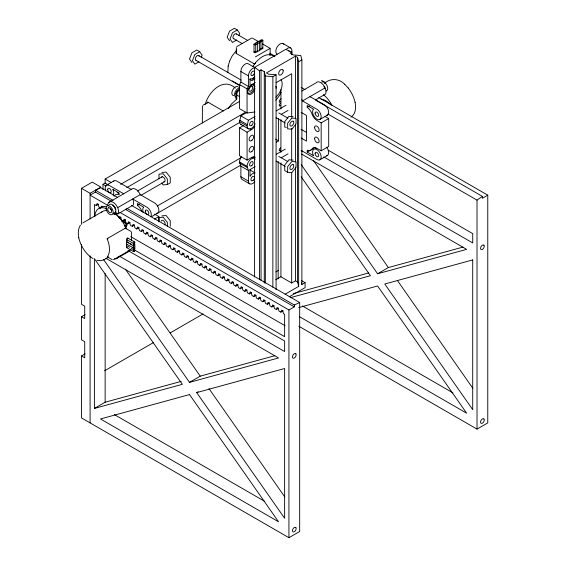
<?xml version="1.0" encoding="UTF-8"?>
<svg xmlns="http://www.w3.org/2000/svg" width="566" height="566" viewBox="0 0 566 566"><rect width="100%" height="100%" fill="white"/><g stroke="black" fill="none" stroke-linecap="round" stroke-linejoin="round"><path stroke-width="0.85" d="M275.72 279.781L280.927 276.774L291.674 282.979L291.674 172.602M291.674 160.242L291.674 128.454M291.674 116.971L291.674 73.707L276.045 82.728M125.001 226.499L126.43 225.671L126.26 224.398A7.379 4.259 60 0 0 125.786 223.818L125.235 223.245A4.62 2.667 60 0 0 124.952 222.99A3.757 2.165 60 0 0 124.732 222.82L123.261 221.893M228.183 65.996L227.85 72.483M241.696 124.697A6.077 3.509 -60 0 1 239.545 121.64L240.89 115.903L246.833 112.471M255.089 123.834A6.077 3.509 -60 0 1 250.257 128.942A6.077 3.509 -60 0 1 247.073 125.985L248.41 120.24L255.096 116.384M202.395 106.033L202.352 122.935M229.626 61.149L231.968 56.246L236.829 49.886M205.225 104.505C208.267 92.414 222.947 76.672 235.286 88.119M207.071 103.281L207.616 101.979L223.259 111.014M228.148 66.123L229.647 61.078M94.395 216.502L94.395 204.475L96.284 205.564L97.069 203.541L98.109 204.142L98.894 207.071L100.79 208.168L101.569 206.137L102.616 206.739M119.058 217.889L119.575 216.537L120.622 217.139L121.4 220.068L123.296 221.165L125.553 219.863M123.296 221.165L124.081 219.134L125.121 219.735L125.907 222.671L127.796 223.761L130.053 222.459M127.796 223.761L128.581 221.738L129.621 222.339L130.406 225.268L132.303 226.365L134.559 225.063M132.303 226.365L133.081 224.334L134.128 224.935L134.906 227.872L136.802 228.961L139.059 227.659M136.802 228.961L137.58 226.931L138.628 227.539L139.413 230.468L141.302 231.565L143.559 230.256M141.302 231.565L142.087 229.534L143.127 230.136L143.913 233.065L145.809 234.161L148.066 232.859M145.809 234.161L146.587 232.131L147.634 232.732L148.412 235.668L150.308 236.758L152.565 235.456M150.308 236.758L151.087 234.734L152.134 235.336L152.912 238.265L154.808 239.361L157.065 238.06M154.808 239.361L155.593 237.331L156.633 237.932L157.419 240.868L159.308 241.958L161.572 240.656M159.308 241.958L160.093 239.927L161.14 240.536L161.918 243.465L163.815 244.562L166.071 243.253M163.815 244.562L164.593 242.531L165.64 243.132L166.418 246.061L168.314 247.158L170.571 245.856M168.314 247.158L169.1 245.128L170.14 245.729L170.925 248.665L172.814 249.755L175.071 248.453M172.814 249.755L173.599 247.731L174.639 248.333L175.425 251.262L177.321 252.358L179.578 251.056M177.321 252.358L178.099 250.328L179.146 250.929L179.924 253.865L181.82 254.955L184.077 253.653M181.82 254.955L182.599 252.924L183.646 253.533L184.431 256.462L186.32 257.558L188.577 256.249M186.32 257.558L187.105 255.528L188.145 256.129L188.931 259.058L190.827 260.155L193.084 258.853M190.827 260.155L191.605 258.124L192.652 258.726L193.43 261.662L195.327 262.751L197.584 261.45M195.327 262.751L196.105 260.728L197.152 261.329L197.93 264.258L199.826 265.355L202.083 264.053M199.826 265.355L200.612 263.324L201.652 263.926L202.437 266.862L204.333 267.951L206.59 266.65M204.333 267.951L205.111 265.921L206.158 266.529L206.937 269.458L208.833 270.555L211.09 269.246M208.833 270.555L209.611 268.525L210.658 269.126L211.436 272.055L213.332 273.152L215.589 271.85M213.332 273.152L214.118 271.121L215.158 271.722L215.943 274.659L217.832 275.748L220.089 274.446M217.832 275.748L218.618 273.725L219.658 274.326L220.443 277.255L222.339 278.352L224.596 277.05M222.339 278.352L223.117 276.321L224.164 276.923L224.943 279.859L226.839 280.948L229.096 279.646M226.839 280.948L227.624 278.918L228.664 279.526L229.449 282.455L231.338 283.552L233.595 282.243M231.338 283.552L232.124 281.521L233.164 282.123L233.949 285.052L235.845 286.148L238.102 284.847M235.845 286.148L236.623 284.118L237.67 284.719L238.449 287.655L240.345 288.745L242.602 287.443M240.345 288.745L241.123 286.721L242.17 287.323L242.956 290.252L244.845 291.349L247.101 290.047M244.845 291.349L245.63 289.318L246.67 289.919L247.455 292.855L249.351 293.945L251.608 292.643M249.351 293.945L250.13 291.915L251.177 292.523L251.955 295.452L253.851 296.549L256.108 295.24M253.851 296.549L254.629 294.518L255.676 295.119L256.455 298.056L258.351 299.145L260.608 297.843M258.351 299.145L259.136 297.115L260.176 297.723L260.961 300.652L262.85 301.742L265.107 300.44M262.85 301.742L263.636 299.718L264.683 300.32L265.461 303.249L267.357 304.345L269.614 303.043M267.357 304.345L268.135 302.315L269.183 302.916L269.961 305.852L271.857 306.942L274.114 305.64M271.857 306.942L272.642 304.918L273.682 305.52L274.468 308.449L276.357 309.545L278.613 308.244M276.357 309.545L277.142 307.515L278.182 308.116L278.967 311.052L280.863 312.142L283.12 310.84M280.863 312.142L281.642 310.111L282.689 310.72L283.467 313.649L284.627 314.307L284.627 336.65L134.121 249.748M201.192 57.47L202.104 55.135L199.685 51.697L196.784 50.02L191.945 52.808L189.525 59.041L191.945 62.486M238.845 35.658L239.722 33.415L237.303 29.977L234.402 28.3L229.563 31.095L227.143 37.328L229.563 40.766M254.926 111.969L247.066 113.016L239.545 108.672L239.531 84.532L240.89 82.077L240.883 71.528A6.077 3.509 -60 0 1 243.543 65.408A6.077 3.509 -60 0 1 248.226 63.781L254.997 67.694M247.066 113.016L247.052 88.869L248.41 86.421L248.41 75.872A6.077 3.509 -60 0 1 254.856 67.849M115.209 212.186L118.061 213.835L118.393 213.113A7.599 4.386 60 0 0 117.855 208.09L116.999 206.314A7.599 4.386 60 0 0 109.401 201.928L108.545 202.72A7.599 4.386 60 0 0 107.823 205.401M107.533 256.936A1.21 0.693 -60 0 0 107.957 256.822L107.101 257.311C111.035 251.927 109.443 244.448 107.101 238.696L125.822 227.893M80.407 225.162C77.91 228.912 78.023 233.602 78.773 237.854M252.832 66.533C256.886 59.819 266.551 50.643 274.446 56.614M228.31 108.665L231.423 104.102L236.793 99.008L236.793 94.331A3.056 1.762 -60 0 1 239.51 90.355M236.687 52.093L235.838 53.211L254.551 64.022M281.132 98.71L279.307 100.571L279.307 102.396L280.8 101.54M108.75 202.529L131.97 188.895A7.599 4.386 60 0 1 139.569 193.282L140.219 194.633L154.582 202.925A6.077 3.509 60 0 1 158.735 209.003A6.077 3.509 60 0 1 156.732 213.424M315.984 82.954L316.833 82.162A7.599 4.386 60 0 1 324.438 86.548L325.287 88.331A7.599 4.386 60 0 1 325.825 93.348L325.5 94.069L315.722 99.715M301.862 151.794L302.513 151.193M351.04 117.12C355.88 113.922 356.056 107.307 355.059 102.213M280.651 147.896L279.328 149.028L279.314 150.804L280.729 149.99M124.753 219.891L124.577 220.032A4.62 2.667 60 0 1 124.371 220.153L124.952 222.99M236.737 46.667L251.764 38.035M82.792 222.947L102.559 211.486M133.88 248.106L134.574 247.597A1.323 0.764 -60 0 0 134.821 245.828A1.323 0.764 -60 0 0 133.385 246.656A1.323 0.764 -60 0 0 133.64 248.141L134.326 247.844A1.21 0.7 -60 0 1 134.807 249.09A1.21 0.7 -60 0 1 133.406 249.903A1.21 0.7 -60 0 1 133.88 248.106L126.812 244.201A1.323 0.764 -60 0 1 126.374 243.239A1.323 0.764 -60 0 1 127.279 241.915L128.793 242.786M318.757 97.585L487.765 195.164L487.765 422.901L477.018 429.106L477.018 200.131L482.395 196.409L315.672 100.154M199.685 51.697L194.845 54.485L192.426 60.718L194.845 64.156L198.991 61.765M237.303 29.977L232.463 32.764L230.044 38.997L232.463 42.443L236.609 40.044M255.407 56.876L269.819 48.556M254.594 277L254.594 67.34L285.759 49.348L291.674 52.143L291.674 54.782M259.433 279.533L259.433 70.757L261.039 69.823L264.265 71.684L265.341 76.028L265.341 283.042M291.674 52.143L290.061 53.07L293.287 54.93L300.808 55.553L301.883 59.897L301.883 284.528L305.109 282.667L305.109 287.634L289.261 296.782M202.975 105.234L207.864 102.411A1.21 0.693 60 0 1 208.472 102.474M254.997 78.893L251.99 80.634L249.839 79.389M285.115 294.214L298.657 286.389L298.657 61.758L297.582 57.414L295.438 56.176L266.416 72.929L268.567 74.167L276.088 74.79L276.088 289.735M255.259 82.466L250.023 85.494L250.023 78.766L250.561 78.929A6.077 3.509 -60 0 0 254.856 76.445M265.341 76.028L272.862 76.651L276.088 74.79M298.657 61.758L301.883 59.897M81.497 188.337L92.244 182.132L100.84 187.098L90.093 193.303L81.497 188.337L81.497 224.362M108.113 184.785L105.142 183.066L105.142 179.033L239.475 101.477M102.991 189.539L102.991 184.304L105.142 183.066M106.401 185.245L113.922 180.901M111.523 201.333L95.463 192.065L90.093 195.164L108.446 205.762M120.636 184.353L245.814 112.089M126.777 187.636L239.736 122.419M96.284 205.564L98.541 204.262M301.89 91.02L315.439 83.202M280.729 103.451L279.314 104.264L279.314 106.026L280.651 105.63M255.167 157.256A7.599 4.386 -60 0 0 251.368 157.631L247.073 160.114L239.545 155.77L239.545 127.845L243.847 125.362M137.46 191.032L162.442 176.606M276.229 110.915L286.071 105.234M324.297 83.471C330.169 77.931 339.289 78.341 344.722 84.313M239.545 127.845L247.073 132.189L251.368 129.706A7.599 4.386 -60 0 0 254.827 126.26M117.65 207.658L140.219 194.633M301.862 99.581L302.513 100.932L325.082 87.9M140.955 195.334L164.423 181.785M281.231 114.339L288.044 110.412M113.419 213.821L114.502 214.613L115.358 214.118L115.358 211.776M161.607 182.974L163.178 184.926L167.366 184.551L170.267 182.875L170.267 177.292L166.079 172.085L161.89 172.453M118.061 213.835L133.109 205.147L133.442 204.425A7.599 4.386 60 0 0 132.904 199.402L132.692 198.977L147.054 207.269A6.077 3.509 60 0 1 150.782 216.863M142.144 211.896A9.417 5.441 60 0 0 138.72 206.449L137.397 205.316L139.653 204.015M301.027 150.337L316.875 159.485A6.077 3.509 60 0 0 321.106 156.103A6.077 3.509 60 0 0 315.404 149.007A6.077 3.509 60 0 0 313.154 154.858L313.564 155.714L307.204 152.042L307.204 150.28L308.534 150.669A9.417 5.441 60 0 0 312.22 148.731A7.599 4.386 60 0 1 316.875 148.313L321.17 150.797L328.697 146.453L328.697 118.527L321.17 122.872L316.875 120.395A7.599 4.386 60 0 1 312.22 114.601A9.417 5.441 60 0 0 308.534 108.41L307.204 107.264L309.46 105.962M119.546 218.129L121.053 217.259M121.732 221.242L123.169 220.422M157.306 206.003L241.265 157.532M124.294 225.876L126.444 224.638M276.3 142.179L278.599 140.856L278.564 118.612M252.103 157.829L253.518 157.008L255.025 157.879M151.603 216.629L240.727 165.166M319.91 119.454L327.438 115.11M154.362 219.184L158.876 216.573L158.876 221.808M248.679 170.352L248.41 181.056A6.077 3.509 -60 0 0 254.863 181.629M255.16 166.609L250.023 169.574L250.023 176.302L250.561 175.517A6.077 3.509 -60 0 1 254.863 173.033M276.229 154.355L285.314 149.106M104.271 259.638L108.785 257.035M281.231 157.78L288.044 153.846M113.483 259.702L131.079 249.549M117.65 257.926L129.685 250.979M307.204 152.042L313.974 148.129M319.91 159.789L327.438 155.445M131.432 205.38L299.676 302.52L299.676 531.495L288.929 537.7L81.497 417.941L81.497 355.943L84.716 357.811L84.716 341.673L81.497 339.812L81.497 316.727L85.077 314.661M81.497 355.943L85.077 353.877M104.653 370.744L153.471 342.564M170.253 332.879L203.053 313.939M275.911 271.878L278.182 270.562M291.674 282.979L295.438 280.807L297.582 282.045L298.657 286.389M94.395 408.426L182.337 384.321L94.395 258.669L94.395 408.426L105.142 402.221L181.247 381.357M119.914 212.384L288.929 309.963L294.306 306.864L294.306 304.996L126.819 208.302M487.765 195.164L482.395 198.27L482.395 196.409M103.514 259.49L189.511 382.354L200.258 376.149L274.871 355.696M301.218 164.628L377.6 273.76L388.347 267.555L462.96 247.101M196.685 392.606L284.627 368.501L284.627 518.258L196.685 392.606L198.121 391.778M95.463 192.065L95.463 190.204L100.84 187.721L117.664 197.435M294.306 304.996L299.676 302.52M104.031 259.73L100.918 260.693L96.857 260.275M293.23 293.627L368.487 272.996M290.938 297.511L370.426 275.727L301.183 176.79M377.6 273.76L466.632 249.358L301.565 154.058M298.742 307.593L377.6 285.979L466.632 413.18L299.272 316.557M189.511 382.354L278.543 357.953L105.828 258.238M161.89 215.894L166.079 215.519L170.267 220.733L170.267 226.315M293.117 116.73L288.929 116.355L284.74 121.57L284.74 127.152L286.41 127.3M293.117 160.171L288.929 159.796L284.74 165.003L284.74 170.592L287.641 172.269L291.83 172.637L296.018 167.43L296.018 161.848L291.83 161.473L287.641 166.68L287.641 172.269M125.362 225.685L125.786 225.721A7.577 4.379 60 0 0 126.43 225.664M257.643 42.995A1.21 0.7 0 0 1 256.808 44.028A1.21 0.7 0 0 1 255.4 43.221A1.21 0.7 0 0 1 257.205 42.733L257.983 43.08A1.323 0.764 0 0 0 259.645 42.408A1.323 0.764 0 0 0 258.209 41.58A1.323 0.764 0 0 0 257.049 42.542L257.643 42.995L257.643 50.876A1.21 0.7 0 0 1 257.205 51.831A1.21 0.7 0 0 1 255.549 51.57M257.643 50.876L257.205 50.615L257.983 50.961A1.323 0.764 0 0 0 259.377 50.692A1.323 0.764 0 0 0 259.469 49.843M239.46 90.22L239.057 90.1A2.738 1.578 -60 0 0 237.119 91.218M277.078 54.145L276.392 53.508A6.077 3.509 -60 0 1 277.496 46.454A6.077 3.509 -60 0 1 283.156 43.617L290.676 47.954M252.578 38.191L259.461 42.167M262.525 43.929L270.173 48.351L270.173 54.711M321.594 80.365L325.783 82.785M236.376 33.91L247.731 40.469M269.678 53.14L274.977 56.197M270.675 54.711L269.819 54.216A1.21 0.693 0 0 1 270.131 54.534M233.638 38.651L241.965 43.455M301.169 87.433L304.989 89.64M327.891 114.035L477.018 200.131M302.513 100.932L316.875 109.224A6.077 3.509 60 0 1 321.106 117.495A6.077 3.509 60 0 1 315.404 118.004A6.077 3.509 60 0 1 313.154 109.556L313.564 109.174L307.204 105.502L307.204 107.264M325.11 116.462L328.697 118.527M240.883 71.528L248.41 75.872M301.126 112.358L306.489 115.45L306.447 141.118L301.112 138.04M198.758 55.631L241.144 80.103M240.89 82.077L248.41 86.421M239.531 84.532L247.052 88.869M239.927 85.409L232.202 80.903M196.02 60.371L239.92 85.714M278.819 112.945L287.896 118.188M301.02 129.296L306.348 132.373M239.616 89.944A3.056 1.762 -60 0 0 237.26 90.765A3.056 1.762 -60 0 0 235.93 93.836L236.793 94.331M237.479 95.399L239.751 96.708M276.081 117.686L285.165 122.928M328.322 150.273L472.716 233.638L472.716 242.948L323.738 156.931M236.793 99.008L235.93 98.512L235.93 93.836M314.724 147.698L316.139 148.511M240.89 115.903L248.41 120.24M275.592 139.116L278.599 140.856M239.694 120.268L247.215 124.612M239.545 121.64L247.073 125.985M249.861 128.836L251.368 129.706M240.805 124.421L248.325 128.765M278.819 156.386L287.896 161.628M276.081 161.119L285.165 166.369M239.545 161.975L247.073 166.319L248.41 170.507L240.89 166.163L239.545 161.975A6.077 3.509 -60 0 1 241.696 156.435M239.694 163.178L247.215 167.522M249.733 169.835L254.997 172.871M240.89 166.163L240.89 176.712L248.41 181.056M249.67 183.837L242.149 179.493A6.077 3.509 -60 0 1 240.89 176.712M301.529 280.602L305.109 282.667M131.326 189.497L116.964 181.205A6.077 3.509 60 0 0 113.235 181.537M105.142 179.033L111.021 182.429M123.798 193.841L109.436 185.549A6.077 3.509 60 0 0 105.715 190.841M102.991 184.304L105.969 186.023M117.127 192.468L118.612 193.331M154.582 214.09L158.876 216.573M302.378 305.937L452.92 392.861M95.463 190.204L113.059 200.357M125.291 209.286L294.306 306.864M298.827 326.228L477.018 429.106M131.079 231.508L125.567 228.324A1.21 0.693 -60 0 0 124.966 228.388M130.803 236.666L285.137 325.768M127.824 238.088L134.651 242.029A1.09 0.63 -60 0 1 134.305 243.72A1.09 0.63 -60 0 1 133.357 243.175A1.09 0.63 -60 0 1 134.651 242.029M128.036 240.366L133.35 243.43M130.314 243.663L131.828 244.54M126.734 241.951L133.562 245.892M128.036 246.415L129.557 247.292M131.071 248.17L134.107 249.917M126.777 247.682L133.597 251.622M128.008 250.568L284.627 340.987L284.627 351.543L119.603 256.264M107.356 256.879L112.245 259.702M81.497 316.727L84.716 318.587L84.716 306.178L81.497 304.317L81.497 244.569M114.282 414.531L264.831 501.448M254.594 67.34L259.433 70.757M323.37 94.777L324.53 95.619A21.282 12.289 60 0 1 332.037 105.403M115.358 214.118C120.402 217.705 123.812 223.145 126.232 228.749M93.029 258.648C85.657 253.993 80.697 246.139 78.738 237.734M283.156 43.617L283.842 44.247M198.808 55.716L198.631 55.56A2.738 1.578 -60 0 0 196.084 56.833A2.738 1.578 -60 0 0 195.588 60.01L195.9 60.293A2.738 1.578 -60 0 0 196.763 60.371M254.679 118.485L255.089 118.867M348.203 87.985C351.5 92.216 353.892 97.104 355.101 102.34M344.637 84.214L348.253 88.034M313.479 160.588L388.347 267.555M397.544 280.694L472.851 388.297M125.39 269.183L200.258 376.149M208.946 388.566L284.762 496.884M310.246 97.019L310.034 96.588L324.396 104.88A6.077 3.509 60 0 1 328.549 110.957A6.077 3.509 60 0 1 326.547 115.386M301.345 282.356L301.883 284.528M137.397 205.316L137.389 203.548L143.743 207.213L143.332 207.602A6.077 3.509 60 0 0 143.332 212.561M321.17 122.872L321.17 150.797M297.582 57.414L297.582 282.045M295.438 56.176L295.438 118.719M295.438 124.004L295.438 161.883M295.438 167.168L295.438 280.807M291.936 54.258L291.936 50.742A6.077 3.509 -60 0 0 286.523 49.072M288.929 309.963L288.929 537.7M280.927 89.577L280.927 109.005M280.927 119.596L280.927 152.268M280.927 162.867L280.927 276.774M278.182 161.367L278.182 278.946M272.862 76.651L272.862 287.188M269.819 54.577L269.819 55.206A1.21 0.693 0 0 0 270.131 54.895M264.265 71.684L264.265 283.106M262.843 40.363L262.843 48.244M261.039 69.823L261.039 280.361M260.983 40.809A1.09 0.63 0 0 0 262.808 40.526A1.09 0.63 0 0 0 261.471 39.754A1.09 0.63 0 0 0 260.983 40.809L260.983 48.69M259.645 42.344L259.645 50.225M255.74 43.837L255.74 51.718M255.407 62.897L255.407 63.526A1.21 0.693 0 0 1 254.863 63.71M254.014 44.247L254.014 52.129M247.073 132.189L247.073 160.114M236.333 47.565L236.333 53.211A1.21 0.693 0 0 0 236.687 53.706M167.366 184.551L167.366 178.969L163.178 173.755L158.989 174.13L158.989 178.92M167.366 226.393L167.366 222.403L163.178 217.195L158.989 217.57L158.989 221.561M131.581 232.202L131.581 240.09M114.502 213.057L114.502 214.613M105.142 273.604L105.142 402.221M90.093 193.303L90.093 219M90.093 256.002L90.093 422.901M247.073 166.319A6.077 3.509 -60 0 1 250.257 159.683A6.077 3.509 -60 0 1 255.089 159.202M288.526 50.94A2.505 1.45 -60 0 1 289.176 51.315M281.146 92.308A19.683 11.362 -60 0 1 275.84 100.161M254.997 88.706A5.32 3.071 -60 0 1 249.21 94.487A5.32 3.071 -60 0 1 249.21 87.369A5.32 3.071 -60 0 1 254.997 86.457M253.356 84.525A5.016 2.894 -60 0 1 252.486 91.444A5.016 2.894 -60 0 1 247.342 91.784M250.038 86.159A2.738 1.578 -60 0 1 248.601 89.145M198.942 55.843A2.738 1.578 -60 0 1 199.133 56.267M252.592 79.587A18.239 10.528 -60 0 1 253.71 77.485M275.812 86.174A3.651 2.108 -60 0 1 276.067 88.289M281.019 79.693A12.162 7.018 -60 0 1 275.798 97.26M254.551 63.732A1.21 0.693 0 0 1 253.695 63.526M255.528 51.626A1.012 0.587 0 0 1 255.797 52.504A1.012 0.587 0 0 1 254.247 52.504A1.012 0.587 0 0 1 254.516 51.626M262.299 47.7A1.09 0.63 0 0 1 262.419 48.747A1.09 0.63 0 0 1 260.7 48.407M260.593 48.683A1.09 0.63 0 0 1 260.997 49.546A1.09 0.63 0 0 1 259.504 49.78M236.56 34.123A2.738 1.578 -60 0 0 233.517 35.417L233.206 36.061A2.738 1.578 -60 0 0 233.914 38.7M321.071 99.128A18.239 10.528 60 0 1 330.947 104.83M323.943 86.386A5.016 2.894 60 0 1 324.898 88.749M321.615 82.077A5.016 2.894 60 0 1 326.943 85.409A5.016 2.894 60 0 1 326.03 90.949M326.547 147.118A6.077 3.509 60 0 1 326.547 155.721M161.31 221.122A2.738 1.578 60 0 1 161.812 220.407L162.209 220.287A2.738 1.578 60 0 1 164.543 221.992A2.738 1.578 60 0 1 164.855 224.865M94.939 216.24A18.239 10.528 60 0 1 106.139 208.592M99.743 208.118A18.239 10.528 60 0 1 106.634 206.774M115.429 212.738A18.239 10.528 60 0 1 119.093 217.825M127.173 223.089A12.162 7.018 60 0 1 125.397 228.105M112.641 205.465A3.056 1.762 60 0 1 113.2 205.706M114.282 206.661A3.056 1.762 60 0 1 115.068 208.026M115.287 208.755A3.056 1.762 60 0 1 115.358 209.441M101.264 212.448A21.282 12.289 60 0 1 107.08 210.51M107.222 239.121A1.21 0.693 -60 0 1 107.957 238.208M127.06 244.165A1.21 0.7 -60 0 0 126.43 245.609A1.21 0.7 -60 0 0 127.279 245.977A1.012 0.587 -60 0 0 126.565 247.222A1.012 0.587 -60 0 0 127.279 247.632M127.477 239.779A1.09 0.63 -60 0 1 126.522 239.63A1.09 0.63 -60 0 1 127.216 238.187A1.09 0.63 -60 0 1 128.05 238.59M127.081 241.986A1.09 0.63 -60 0 1 126.565 241.074A1.09 0.63 -60 0 1 127.668 240.012M109.316 204.814A5.016 2.894 60 0 1 115.209 207.934A5.016 2.894 60 0 1 113.172 213.156M111.842 210.559A2.738 1.578 60 0 1 110.469 208.189M163.68 181.792A2.738 1.578 60 0 0 164.147 181.835L164.543 181.714A2.738 1.578 60 0 0 164.713 178.87A2.738 1.578 60 0 0 162.209 176.847L161.812 176.974A2.738 1.578 60 0 0 161.501 177.257M113.165 195.143A6.077 3.509 60 0 0 113.165 190.176L112.747 189.32L119.115 192.992L119.115 194.754L117.778 194.364A9.417 5.441 60 0 0 114.091 196.303M114.594 258.74A7.599 4.386 60 0 0 116.999 258.528L117.855 257.735A7.599 4.386 60 0 0 118.393 256.547M113.2 205.904A3.191 1.84 60 0 1 115.457 209.809M236.39 97.168A5.016 2.894 -60 0 1 234.975 92.428A5.016 2.894 -60 0 1 239.786 88.013M236.22 94.246A2.738 1.578 -60 0 1 236.22 93.093M236.411 92.442A2.738 1.578 -60 0 1 236.722 91.798M233.708 95.619A5.016 2.894 -60 0 1 232.831 89.697A5.016 2.894 -60 0 1 238.428 87.157M291.83 118.032L287.641 123.246L287.641 128.829L291.83 129.204L296.018 123.989L296.018 118.407L291.83 118.032M134.305 245.694L133.901 245.92A1.09 0.63 -60 0 1 133.47 244.802A1.09 0.63 -60 0 1 134.736 244.066A1.09 0.63 -60 0 1 134.305 245.694M108.686 207.75L108.283 207.878A2.738 1.578 60 0 0 108.12 210.715A2.738 1.578 60 0 0 110.618 212.738L111.021 212.611A2.738 1.578 60 0 0 111.191 209.774A2.738 1.578 60 0 0 108.686 207.75M472.716 259.907L384.774 284.012L472.716 409.664L472.716 259.907M189.511 394.573L100.479 418.974L278.543 521.774L189.511 394.573M293.195 121.251L292.799 121.124A2.738 1.578 -60 0 0 290.294 123.14A2.738 1.578 -60 0 0 290.464 125.985L290.86 126.112A2.738 1.578 -60 0 0 293.365 124.088A2.738 1.578 -60 0 0 293.195 121.251M293.195 164.685L292.799 164.565A2.738 1.578 -60 0 0 290.294 166.581A2.738 1.578 -60 0 0 290.464 169.425L290.86 169.545A2.738 1.578 -60 0 0 293.365 167.529A2.738 1.578 -60 0 0 293.195 164.685M259.504 41.898L259.101 41.665A1.09 0.63 0 0 1 259.858 40.731A1.09 0.63 0 0 1 261.124 41.46A1.09 0.63 0 0 1 259.504 41.898M483.972 245.326L483.682 245.05A2.582 1.493 -60 0 0 481.277 246.26A2.582 1.493 -60 0 0 480.81 249.259L481.1 249.528A2.582 1.493 -60 0 0 483.505 248.325A2.582 1.493 -60 0 0 483.972 245.326M252.464 86.747L252.16 86.457A2.738 1.578 -60 0 0 249.613 87.737A2.738 1.578 -60 0 0 249.111 90.914L249.422 91.197A2.738 1.578 -60 0 0 251.969 89.923A2.738 1.578 -60 0 0 252.464 86.747M483.972 419.073L483.682 418.805A2.582 1.493 -60 0 0 481.277 420.007A2.582 1.493 -60 0 0 480.81 423.007L481.1 423.276A2.582 1.493 -60 0 0 483.505 422.073A2.582 1.493 -60 0 0 483.972 419.073M295.884 353.913L295.594 353.644A2.582 1.493 -60 0 0 293.188 354.854A2.582 1.493 -60 0 0 292.721 357.853L293.011 358.122A2.582 1.493 -60 0 0 295.417 356.913A2.582 1.493 -60 0 0 295.884 353.913M295.884 527.668L295.594 527.399A2.582 1.493 -60 0 0 293.188 528.602A2.582 1.493 -60 0 0 292.721 531.601L293.011 531.87A2.582 1.493 -60 0 0 295.417 530.667A2.582 1.493 -60 0 0 295.884 527.668M283.106 70.297L282.88 69.802A3.191 1.84 -60 0 0 280.064 70.318A3.191 1.84 -60 0 0 278.748 74.167L278.974 74.662A3.191 1.84 -60 0 0 281.79 74.139A3.191 1.84 -60 0 0 283.106 70.297M251.955 151.433A3.191 1.84 -60 0 0 252.967 146.488A3.191 1.84 -60 0 0 249.189 149.834A3.191 1.84 -60 0 0 251.955 151.433M251.955 140.262A3.191 1.84 -60 0 0 252.967 135.316A3.191 1.84 -60 0 0 249.189 138.67A3.191 1.84 -60 0 0 251.955 140.262M251.828 125.213A2.505 1.45 -60 0 0 252.62 121.329A2.505 1.45 -60 0 0 249.656 123.961A2.505 1.45 -60 0 0 251.828 125.213M251.828 165.548A2.505 1.45 -60 0 0 252.62 161.664A2.505 1.45 -60 0 0 249.656 164.296A2.505 1.45 -60 0 0 251.828 165.548M253.172 180.285A2.505 1.45 -60 0 0 253.964 176.401A2.505 1.45 -60 0 0 251 179.033A2.505 1.45 -60 0 0 253.172 180.285M253.165 75.101A2.505 1.45 -60 0 0 253.964 71.217A2.505 1.45 -60 0 0 250.993 73.849A2.505 1.45 -60 0 0 253.165 75.101M254.311 44.664A1.012 0.587 0 0 0 256.002 44.403A1.012 0.587 0 0 0 254.764 43.688A1.012 0.587 0 0 0 254.311 44.664M315.099 153.499A2.505 1.45 60 0 0 317.759 156.81A2.505 1.45 60 0 0 317.759 153.259A2.505 1.45 60 0 0 315.099 153.499M315.099 113.165A2.505 1.45 60 0 0 317.759 116.469A2.505 1.45 60 0 0 317.759 112.924A2.505 1.45 60 0 0 315.099 113.165M314.618 127.463A3.191 1.84 60 0 0 318 131.68A3.191 1.84 60 0 0 318 127.166A3.191 1.84 60 0 0 314.618 127.463M314.618 138.635A3.191 1.84 60 0 0 318 142.844A3.191 1.84 60 0 0 318 138.33A3.191 1.84 60 0 0 314.618 138.635M134.291 251.438A1.012 0.587 -60 0 0 134.609 249.868A1.012 0.587 -60 0 0 133.413 250.929A1.012 0.587 -60 0 0 134.291 251.438M106.203 209.215A5.016 2.894 60 0 0 112.096 214.62A5.016 2.894 60 0 0 110.653 206.894A5.016 2.894 60 0 0 106.203 209.215M107.667 189.49A2.505 1.45 60 0 0 110.328 192.794A2.505 1.45 60 0 0 110.328 189.249A2.505 1.45 60 0 0 107.667 189.49M145.285 211.203A2.505 1.45 60 0 0 147.945 214.514A2.505 1.45 60 0 0 147.945 210.969A2.505 1.45 60 0 0 145.285 211.203"/></g></svg>
